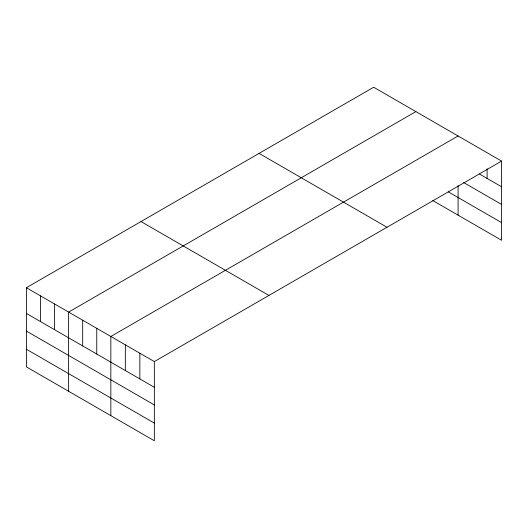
<?xml version="1.0" encoding="UTF-8"?>
<svg xmlns="http://www.w3.org/2000/svg" width="528" height="528" viewBox="0 0 528 528"><rect width="100%" height="100%" fill="white"/><g stroke="black" fill="none" stroke-linecap="round" stroke-linejoin="round"><path stroke-width="0.79" d="M501.6 161.099L373.659 87.232L26.4 287.72L26.4 366.901L154.341 440.768L154.341 361.588L501.6 161.099L501.6 240.28L432.769 200.541M415.879 111.606L68.62 312.094L68.62 391.281M458.099 135.98L110.84 336.475L110.84 415.655M479.503 174.049L501.6 186.8M463.624 182.523L501.6 204.448M448.252 191.829L501.6 222.631M259.063 153.391L387.004 227.258M140.996 221.562L268.937 295.423M26.4 287.72L154.341 361.588M26.4 313.427L154.341 387.295M26.4 331.076L154.341 404.936M26.4 349.259L154.341 423.119M487.1 168.788L487.1 178.431M458.099 185.658L458.099 215.167M139.841 353.212L139.841 378.919M125.341 344.843L125.341 370.55M96.769 328.343L96.769 354.05M82.691 320.219L82.691 345.926M54.549 303.97L54.549 329.677M40.471 295.845L40.471 321.552"/></g></svg>
